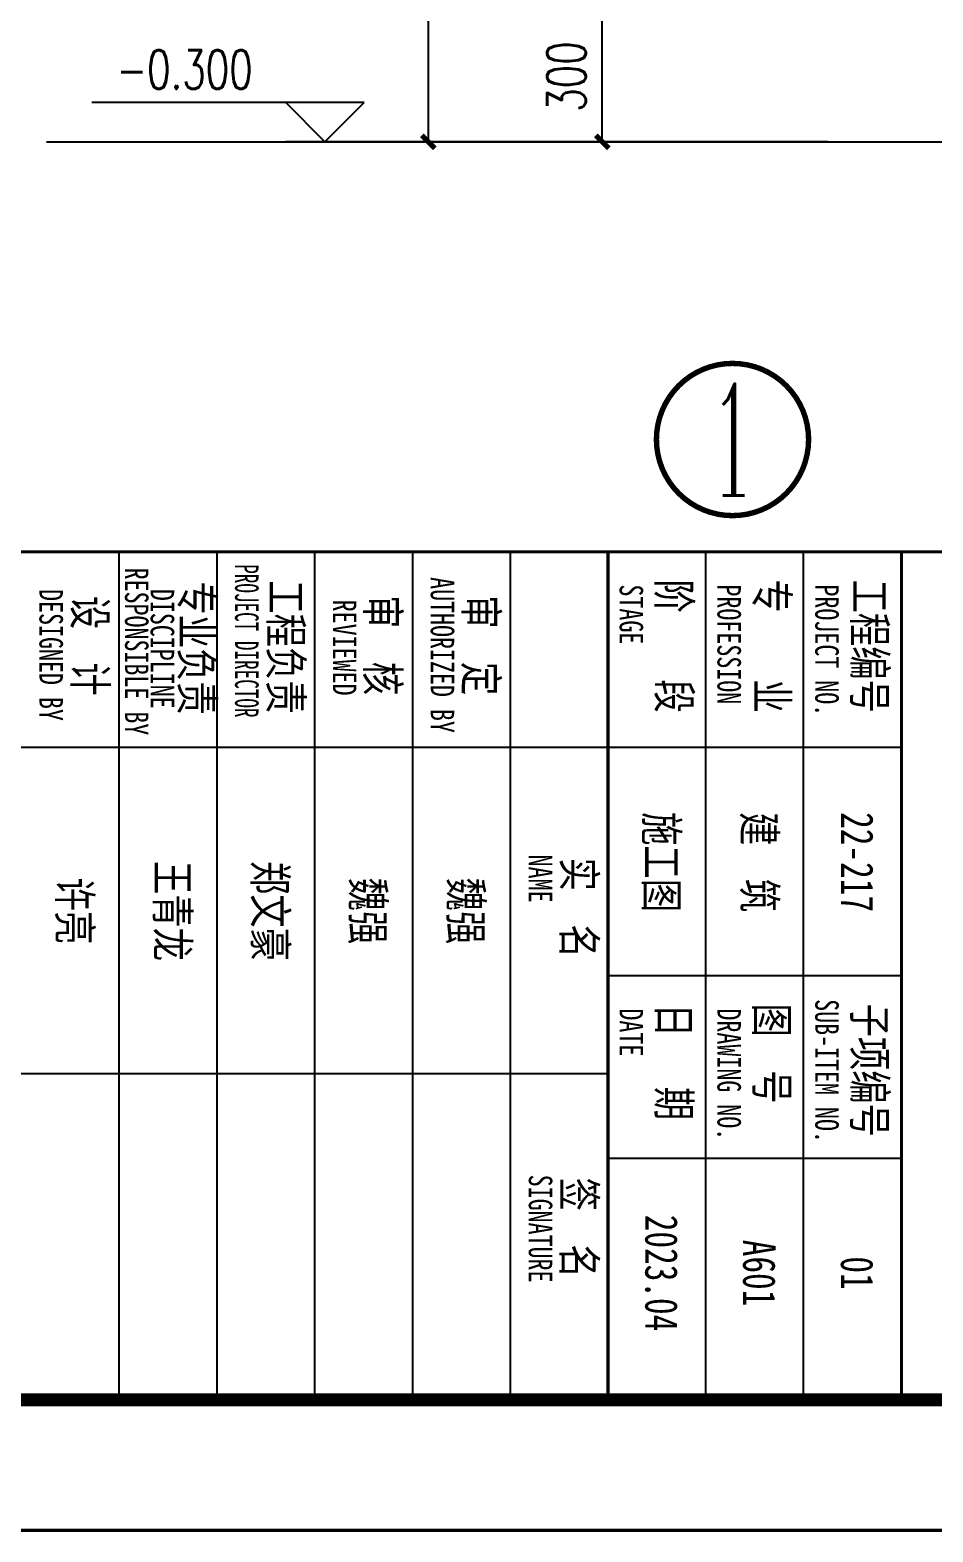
# Model space of a CAD drawing. Extents: x 1738711 to 2346805, y 1189731 to 2516152.
# Drawn here: x 1899369 to 1901446, y 1218398 to 1221851 of the extents above; entities that cross this region are included whole.
import ezdxf
from ezdxf.enums import TextEntityAlignment as Align

# ---------------------------------------------------------------- set-up
doc = ezdxf.new("R2010")
doc.units = 0
doc.header["$LTSCALE"] = 1000
doc.header["$MEASUREMENT"] = 0
for name, color, linetype in [('AXIS', 3, 'Continuous'), ('DIM_ELEV', 3, 'Continuous'), ('DOTE', 1, 'Continuous'), ('PUB_DIM', 3, 'Continuous'), ('PUB_TEXT', 7, 'Continuous'), ('TK', 4, 'Continuous')]:
    doc.layers.add(name, color=color, linetype=linetype)
doc.styles.add('_TCH_DIM', font='SIMPLEX', dxfattribs={"bigfont": 'GBCBIG'})
doc.styles.add('_TCH_DIM_T3', font='SIMPLEX', dxfattribs={"width": 0.705882, "bigfont": 'GBCBIG'})
doc.styles.add('_TCH_LABEL', font='COMPLEX', dxfattribs={"bigfont": 'GBCBIG'})
doc.styles.add('宋体', font='SIMSUN.TTF', dxfattribs={"width": 0.75})
doc.dimstyles.new('_TCH_ARCH&&30', dxfattribs={"dimtxt": 89.25, "dimasz": 30, "dimexe": 75, "dimexo": 90, "dimgap": 37.875, "dimtad": 1, "dimdec": 0, "dimzin": 0, "dimdsep": 46, "dimtxsty": '_TCH_DIM_T3', "dimblk": 'ARCHTICK', "dimcen": 0.09, "dimclrt": 7, "dimazin": 2, "dimtfac": 1, "dimtdec": 0, "dimtix": 1, "dimtmove": 2, "dimatfit": 3, "dimfxl": 20, "dimtolj": 1, "dimtzin": 0, "dimarcsym": 0})

# ---------------------------------------------------------------- blocks, each defined once
blk = doc.blocks.new('hjashrtahreahe')
at = {"color": 1}
blk.add_line((76600, 11800), (83100, 11800), dxfattribs=at)
at = {"layer": 'TK', "color": 7}
for p, q in [((78100, 11800), (78100, 9550)), ((79850, 11800), (79850, 9550)), ((81250, 11800), (81250, 9550)), ((83100, 11050), (76600, 11050)), ((83100, 10300), (76600, 10300)), ((83100, 9550), (76700, 9550)), ((78100, 9550), (78100, 3550)), ((80600, 9550), (80600, 3550)), ((76600, 8800), (83100, 8800)), ((76600, 8050), (83100, 8050)), ((76600, 7300), (83100, 7300)), ((76600, 6550), (83100, 6550)), ((76600, 5800), (83100, 5800))]:
    blk.add_line(p, q, dxfattribs=at)
at = {"layer": 'TK', "color": 7, "const_width": 25}
for points in [[(0, 59400), (84100, 59400), (84100, 0), (0, 0)], [(76600, 16600), (83100, 16600), (83100, 11800), (76600, 11800)], [(76600, 11800), (83100, 11800), (83100, 9550), (76600, 9550)]]:
    blk.add_lwpolyline(points, close=True, dxfattribs=at)
at = {"layer": 'TK', "color": 3, "const_width": 100}
blk.add_lwpolyline([(2500, 1000), (2500, 58400), (83100, 58400), (83100, 1000)], close=True, dxfattribs=at)
at = {"layer": 'TK', "color": 7, "const_width": 25}
for points in [[(76600, 58400), (76600, 1000)], [(76600, 11800), (83100, 11800)], [(76600, 11800), (83100, 11800)], [(76600, 3550), (76600, 9550), (83100, 9550), (83100, 3550)]]:
    blk.add_lwpolyline(points, dxfattribs=at)
at = {"layer": 'TK', "color": 7, "style": '宋体'}
for s, height, width, p in [('工程编号', 250, 0.75, (76812, 11432)), ('子项编号', 250, 0.75, (80062, 11432)), ('PROJECT NO.', 180, 0.75, (76850, 11139)), (' SUB-ITEM NO. ', 180, 0.75, (79937, 11139)), ('专    业', 250, 0.75, (76812, 10682)), ('图  号', 250, 0.75, (80062, 10682)), ('PROFESSION', 180, 0.75, (76850, 10389)), ('DRAWING NO.', 180, 0.75, (80100, 10389)), ('阶    段', 250, 0.75, (76812, 9932)), ('日   期', 250, 0.75, (80062, 9932)), ('STAGE', 180, 0.75, (76850, 9639)), ('DATE', 180, 0.75, (80100, 9639)), ('实  名', 250, 0.75, (78944, 9204)), ('签  名', 250, 0.75, (81397, 9204)), ('NAME', 180, 0.75, (78921, 8943)), ('SIGNATURE', 180, 0.75, (81374, 8943)), ('审  定', 250, 0.75, (76933, 8451)), ('AUTHORIZED BY', 180, 0.75, (76794, 8191)), ('审  核', 250, 0.75, (76932, 7698)), ('REVIEWED', 180, 0.75, (76967, 7441)), ('工程负责', 250, 0.75, (76818, 6956)), ('PROJECT DIRECTOR', 180, 0.6, (76695, 6691)), ('专业负责', 250, 0.75, (76827, 6275)), ('DISCIPLINE', 180, 0.75, (76884, 6044)), ('RESPONSIBLE BY', 180, 0.75, (76721, 5847)), ('设  计', 250, 0.75, (76937, 5455)), (' DESIGNED BY', 180, 0.75, (76794, 5191))]:
    blk.add_text(s, height=height, dxfattribs=dict(at, width=width)).set_placement(p)
at = {"layer": 'TK', "style": '宋体', "width": 0.75}
for tag, height, p in [('项目负责人', 350, (6003, 57089)), ('专业负责人', 350, (6003, 56224)), ('设计人', 350, (6003, 55419)), ('版号1', 250, (77304, 22193)), ('时间1', 250, (82405, 22193)), ('版号2', 250, (77304, 21593)), ('时间2', 250, (82405, 21593)), ('版号3', 250, (77304, 20993)), ('时间3', 250, (82405, 20993)), ('建筑会签', 0.0001, (78978, 2403)), ('电气会签', 0.0001, (82128, 2403)), ('结构会签', 0.0001, (78978, 1803)), ('暖通会签', 0.0001, (82128, 1803)), ('给排水会签', 0.0001, (78978, 1250)), ('智能化会签', 0.0001, (82128, 1250))]:
    blk.add_attdef(tag, text='', height=height, dxfattribs=at).set_placement(p, align=Align.CENTER)
for tag, p in [('合作设计单位', (80816, 48986)), ('版号说明1', (79854, 22318)), ('版号说明2', (79854, 21718)), ('版号说明3', (79854, 21118)), ('浙江绿储科技有限公司', (80545, 16036)), ('百兆瓦级集中式熔盐储能关键', (80545, 14953)), ('设备研发及制造基地项目', (80545, 14603)), ('1#研发楼', (80545, 13636)), ('图名', (80545, 12436)), ('工程编号', (78978, 11461)), ('子项编号', (82128, 11461)), ('建筑', (78978, 10711)), ('图号', (82128, 10711)), ('施工图', (78978, 9961)), ('2023.03', (82128, 9961)), ('审定', (79353, 8461)), ('审核', (79353, 7711)), ('工程负责', (79353, 6961)), ('专业负责', (79353, 6211)), ('设计', (79353, 5461)), ('制图', (79353, 4711)), ('校对', (79353, 3961))]:
    blk.add_attdef(tag, text='', height=250, dxfattribs=at).set_placement(p, align=Align.MIDDLE_CENTER)
blk = doc.blocks.new('_ArchTick')
at = {"color": 0, "linetype": 'ByBlock', "const_width": 0.4}
blk.add_lwpolyline([(-0.5, -0.5), (0.5, 0.5)], dxfattribs=at)
blk = doc.blocks.new('*D1936')
at = {"layer": 'Defpoints', "color": 0, "transparency": 16777216}
for p in [(1900685, 1221894.4), (1901294.1, 1221894.4), (1901294.1, 1221594.4)]:
    blk.add_point(p, dxfattribs=at)
at = {"layer": 'PUB_DIM', "color": 0, "lineweight": -2, "transparency": 16777216}
for p, q in [((1901204.1, 1221894.4), (1900610, 1221894.4)), ((1900685, 1221594.4), (1900685, 1221894.4)), ((1901204.1, 1221594.4), (1900610, 1221594.4))]:
    blk.add_line(p, q, dxfattribs=at)
at = {"layer": 'PUB_DIM', "color": 0, "lineweight": -2, "transparency": 16777216, "xscale": 30, "yscale": 30, "zscale": 30}
for p, rotation in [((1900685, 1221894.4), 90), ((1900685, 1221594.4), 270)]:
    blk.add_blockref('_ArchTick', p, dxfattribs=dict(at, rotation=rotation))
at = {"layer": 'PUB_DIM', "color": 7, "transparency": 16777216, "insert": (1900602.5, 1221744.4), "char_height": 89.25, "attachment_point": 5, "rotation": 90, "style": '_TCH_DIM_T3'}
blk.add_mtext('\\A1;300', dxfattribs=at)
blk = doc.blocks.new('*D1962')
at = {"layer": 'Defpoints', "color": 0, "transparency": 16777216}
for p in [(1900285, 1242394.4), (1901294.1, 1242394.4), (1901294.1, 1221594.4)]:
    blk.add_point(p, dxfattribs=at)
at = {"layer": 'PUB_DIM', "color": 0, "lineweight": -2, "transparency": 16777216}
for p, q in [((1901204.1, 1242394.4), (1900210, 1242394.4)), ((1900285, 1221594.4), (1900285, 1242394.4)), ((1901204.1, 1221594.4), (1900210, 1221594.4))]:
    blk.add_line(p, q, dxfattribs=at)
at = {"layer": 'PUB_DIM', "color": 0, "lineweight": -2, "transparency": 16777216, "xscale": 30, "yscale": 30, "zscale": 30}
for p, rotation in [((1900285, 1242394.4), 90), ((1900285, 1221594.4), 270)]:
    blk.add_blockref('_ArchTick', p, dxfattribs=dict(at, rotation=rotation))
at = {"layer": 'PUB_DIM', "color": 7, "transparency": 16777216, "insert": (1900202.5, 1231994.4), "char_height": 89.25, "attachment_point": 5, "rotation": 90, "style": '_TCH_DIM_T3'}
blk.add_mtext('\\A1;48300', dxfattribs=at)

msp = doc.modelspace()

# ---------------------------------------------------------------- linework, layer by layer
at = {"layer": 'AXIS', "const_width": 12.5}
msp.add_lwpolyline([(1901159.5, 1220909.8, 1), (1900809.5, 1220909.8, 1)], format="xyb", close=True, dxfattribs=at)
at = {"layer": 'DIM_ELEV'}
for p, q in [((1900137.1, 1221684.4), (1899510.7, 1221684.4)), ((1900047.1, 1221594.4), (1899957.1, 1221684.4)), ((1900047.1, 1221594.4), (1900137.1, 1221684.4)), ((1900257.1, 1221594.4), (1899957.1, 1221594.4))]:
    msp.add_line(p, q, dxfattribs=at)
at = {"layer": 'DOTE'}
msp.add_line((1899406.5, 1221594.4), (1905400.9, 1221594.4), dxfattribs=at)
msp.add_line((1899406.5, 1221594.4), (1905400.9, 1221594.4), dxfattribs=at)

# ---------------------------------------------------------------- block references
ref = msp.add_blockref('hjashrtahreahe', (1897833.1, 1243631.6), dxfattribs=dict(xscale=0.3, yscale=0.3, zscale=0.3, rotation=270))
ref.add_attrib('设计', '许亮', dxfattribs={"layer": 'TK', "height": 75, "rotation": 270, "style": '宋体', "width": 0.75}).set_placement((1899471.4, 1219825.7), align=Align.MIDDLE_CENTER)
ref.add_attrib('专业负责', '王青龙', dxfattribs={"layer": 'TK', "height": 75, "rotation": 270, "style": '宋体', "width": 0.75}).set_placement((1899696.4, 1219825.7), align=Align.MIDDLE_CENTER)
ref.add_attrib('工程负责', '郑文豪', dxfattribs={"layer": 'TK', "height": 75, "rotation": 270, "style": '宋体', "width": 0.75}).set_placement((1899921.4, 1219825.7), align=Align.MIDDLE_CENTER)
ref.add_attrib('审核', '魏强', dxfattribs={"layer": 'TK', "height": 75, "rotation": 270, "style": '宋体', "width": 0.75}).set_placement((1900146.4, 1219825.7), align=Align.MIDDLE_CENTER)
ref.add_attrib('审定', '魏强', dxfattribs={"layer": 'TK', "height": 75, "rotation": 270, "style": '宋体', "width": 0.75}).set_placement((1900371.4, 1219825.7), align=Align.MIDDLE_CENTER)
ref.add_attrib('日期', '2023.04', dxfattribs={"layer": 'TK', "height": 75, "rotation": 270, "style": '宋体', "width": 0.75}).set_placement((1900821.4, 1218993.2), align=Align.MIDDLE_CENTER)
ref.add_attrib('图号', 'A601', dxfattribs={"layer": 'TK', "height": 75, "rotation": 270, "style": '宋体', "width": 0.75}).set_placement((1901046.4, 1218993.2), align=Align.MIDDLE_CENTER)
ref.add_attrib('子项编号', '01', dxfattribs={"layer": 'TK', "height": 75, "rotation": 270, "style": '宋体', "width": 0.75}).set_placement((1901271.4, 1218993.2), align=Align.MIDDLE_CENTER)
ref.add_attrib('阶段', '施工图', dxfattribs={"layer": 'TK', "height": 75, "rotation": 270, "style": '宋体', "width": 0.75}).set_placement((1900821.4, 1219938.2), align=Align.MIDDLE_CENTER)
ref.add_attrib('专业', '建  筑', dxfattribs={"layer": 'TK', "height": 75, "rotation": 270, "style": '宋体', "width": 0.75}).set_placement((1901046.4, 1219938.2), align=Align.MIDDLE_CENTER)
ref.add_attrib('工程编号', '22-217', dxfattribs={"layer": 'TK', "height": 75, "rotation": 270, "style": '宋体', "width": 0.75}).set_placement((1901271.4, 1219938.2), align=Align.MIDDLE_CENTER)

# ---------------------------------------------------------------- texts
at = {"layer": 'PUB_TEXT', "color": 7, "style": '_TCH_DIM', "width": 0.705882}
msp.add_text('-0.300', height=89.25, dxfattribs=at).set_placement((1899567.7, 1221715.9))
at = {"layer": 'PUB_TEXT', "color": 7, "style": '_TCH_LABEL'}
msp.add_text('1', height=257.4, dxfattribs=at).set_placement((1900929.4, 1220781.1), (1901039.7, 1220781.1), align=Align.FIT)

# ---------------------------------------------------------------- dimensions: what is measured, and where the dimension line sits
at = {"layer": 'PUB_DIM'}
dim = msp.add_aligned_dim(p1=(1901294.1, 1221594.4), p2=(1901294.1, 1242394.4), distance=1009.1, text='48300', dimstyle='_TCH_ARCH&&30', dxfattribs=at)
dim.commit()
dim.dimension.update_dxf_attribs({"geometry": '*D1962', "text_midpoint": (1900202.5, 1231994.4)})
dim = msp.add_aligned_dim(p1=(1901294.1, 1221594.4), p2=(1901294.1, 1221894.4), distance=609.1, dimstyle='_TCH_ARCH&&30', dxfattribs=at)
dim.commit()
dim.dimension.update_dxf_attribs({"geometry": '*D1936', "text_midpoint": (1900602.5, 1221744.4)})

doc.saveas('drawing.dxf')
